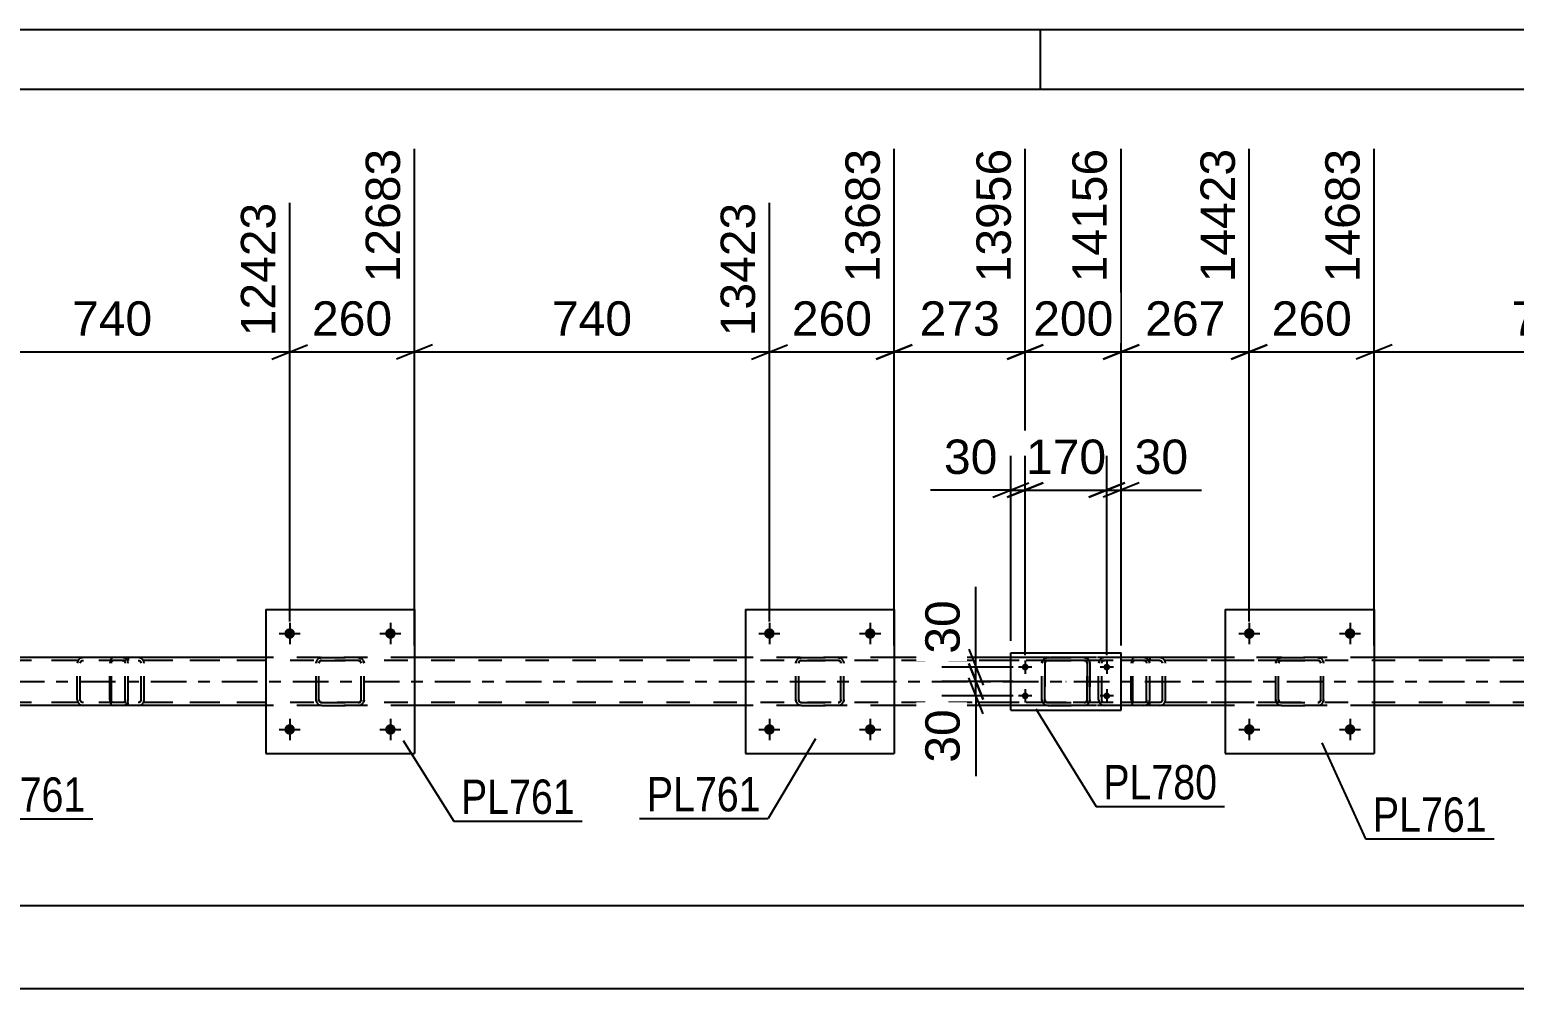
# Model space of a CAD drawing. Header units: millimetres. Extents: x 0 to 841, y 0 to 594.
# Drawn here: x 546.7 to 670.5, y 514.1 to 594 of the extents above; entities that cross this region are included whole.
import ezdxf

# ---------------------------------------------------------------- set-up
doc = ezdxf.new("R2010")
doc.units = ezdxf.units.MM
doc.linetypes.add('DXK_LINE_DOT2', pattern=[3.9198, 1.9599, -1.9599])
doc.linetypes.add('DXK_LINE_DOT3', pattern=[5.9187, 2.979, -0.9799, 0.9799, -0.9799])
doc.styles.add('Arial', font='ARIAL.TTF', dxfattribs={"height": 0.2})
doc.styles.add('Arial Narrow', font='ARIALN.TTF', dxfattribs={"height": 0.2})

# ---------------------------------------------------------------- blocks, each defined once
blk = doc.blocks.new('Unknown-717034467-1133')
at = {"color": 5, "linetype": 'Continuous'}
for p, q in [((841, 594), (0, 594)), ((631, 589), (631, 594)), ((836, 589), (5, 589))]:
    blk.add_line(p, q, dxfattribs=at)
blk = doc.blocks.new('Part-717034467-5778 - 5637')
at = {"color": 2, "linetype": 'Continuous'}
for p, q in [((628.53, 537.24), (628.53, 542.04)), ((628.53, 542.04), (637.73, 542.04)), ((637.73, 537.24), (637.73, 542.04)), ((628.53, 537.24), (637.73, 537.24))]:
    blk.add_line(p, q, dxfattribs=at)
blk = doc.blocks.new('Part-717034467-5677 - 5637')
at = {"color": 7, "linetype": 'DXK_LINE_DOT2'}
for p, q in [((610.61, 541.16), (610.65, 541.34)), ((610.65, 541.34), (610.61, 541.16)), ((610.61, 538.12), (610.61, 541.16)), ((610.85, 541.16), (610.87, 541.25)), ((610.87, 541.25), (610.85, 541.16)), ((610.85, 538.12), (610.85, 541.16)), ((610.87, 541.25), (610.92, 541.33)), ((610.92, 541.33), (610.87, 541.25)), ((610.91, 541.6), (611.09, 541.64)), ((611.09, 541.64), (610.91, 541.6)), ((610.92, 541.33), (611, 541.38)), ((611, 541.38), (610.92, 541.33)), ((611, 541.38), (611.09, 541.4)), ((611.09, 541.4), (611, 541.38)), ((611.09, 541.64), (614.13, 541.64)), ((611.09, 541.64), (611.09, 541.64)), ((611.09, 541.64), (614.13, 541.64)), ((611.09, 541.4), (614.13, 541.4)), ((611.09, 541.4), (611.09, 541.4)), ((614.13, 541.4), (611.09, 541.4)), ((614.13, 541.64), (614.13, 541.64)), ((614.13, 541.64), (614.32, 541.6)), ((614.32, 541.6), (614.13, 541.64)), ((614.13, 541.4), (614.13, 541.4)), ((614.13, 541.4), (614.23, 541.38)), ((614.23, 541.38), (614.13, 541.4)), ((614.23, 541.38), (614.3, 541.33)), ((614.3, 541.33), (614.23, 541.38)), ((614.3, 541.33), (614.36, 541.25)), ((614.36, 541.25), (614.3, 541.33)), ((614.36, 541.25), (614.37, 541.16)), ((614.37, 541.16), (614.36, 541.25)), ((614.37, 538.12), (614.37, 541.16)), ((614.58, 541.34), (614.61, 541.16)), ((614.61, 541.16), (614.58, 541.34)), ((614.61, 538.12), (614.61, 541.16)), ((610.65, 537.93), (610.61, 538.12)), ((610.61, 538.12), (610.65, 537.93)), ((610.87, 538.02), (610.85, 538.12)), ((610.85, 538.12), (610.87, 538.03)), ((610.87, 538.03), (610.92, 537.95)), ((610.92, 537.95), (610.87, 538.02)), ((611.09, 537.64), (610.91, 537.67)), ((610.91, 537.67), (611.09, 537.64)), ((611, 537.89), (610.92, 537.95)), ((610.92, 537.95), (611, 537.9)), ((611, 537.9), (611.09, 537.88)), ((611.09, 537.88), (611, 537.89)), ((611.09, 537.88), (614.13, 537.88)), ((611.09, 537.88), (611.09, 537.88)), ((611.09, 537.88), (614.13, 537.88)), ((611.09, 537.64), (614.13, 537.64)), ((611.09, 537.64), (611.09, 537.64)), ((611.09, 537.64), (614.13, 537.64)), ((614.13, 537.88), (614.23, 537.9)), ((614.23, 537.89), (614.13, 537.88)), ((614.13, 537.88), (614.13, 537.88)), ((614.32, 537.67), (614.13, 537.64)), ((614.13, 537.64), (614.32, 537.67)), ((614.13, 537.64), (614.13, 537.64)), ((614.3, 537.95), (614.23, 537.89)), ((614.23, 537.9), (614.3, 537.95)), ((614.3, 537.95), (614.36, 538.03)), ((614.36, 538.02), (614.3, 537.95)), ((614.37, 538.12), (614.36, 538.02)), ((614.36, 538.03), (614.37, 538.12)), ((614.61, 538.12), (614.58, 537.93)), ((614.58, 537.93), (614.61, 538.12))]:
    blk.add_line(p, q, dxfattribs=at)
at = {"color": 7, "linetype": 'DXK_LINE_DOT3'}
blk.add_line((612.61, 539.64), (612.61, 539.64), dxfattribs=at)
at = {"color": 7, "linetype": 'DXK_LINE_DOT2'}
for centre, start, end in [((611.09, 541.16), 112.5, 157.5), ((611.09, 541.16), 112.5, 157.5), ((614.13, 541.16), 22.5, 67.5), ((614.13, 541.16), 22.5, 67.5), ((611.09, 538.12), 202.5, 247.5), ((611.09, 538.12), 202.5, 247.5), ((614.13, 538.12), 292.5, 337.5), ((614.13, 538.12), 292.5, 337.5)]:
    blk.add_arc(centre, 0.48, start, end, dxfattribs=at)
blk = doc.blocks.new('Part-717034467-5661 - 5637')
at = {"color": 7, "linetype": 'DXK_LINE_DOT2'}
for p, q in [((746.82, 541.4), (71.5, 541.4)), ((578.82, 541.64), (566.42, 541.64)), ((618.81, 541.64), (606.41, 541.64)), ((637.73, 541.64), (628.53, 541.64)), ((658.81, 541.64), (646.41, 541.64)), ((746.82, 537.88), (71.5, 537.88)), ((578.82, 537.64), (566.42, 537.64)), ((618.81, 537.64), (606.41, 537.64)), ((637.73, 537.64), (628.53, 537.64)), ((658.81, 537.64), (646.41, 537.64))]:
    blk.add_line(p, q, dxfattribs=at)
at = {"color": 2, "linetype": 'Continuous'}
for p, q in [((566.42, 541.64), (538.82, 541.64)), ((606.41, 541.64), (578.82, 541.64)), ((628.53, 541.64), (618.81, 541.64)), ((646.41, 541.64), (637.73, 541.64)), ((686.42, 541.64), (658.81, 541.64)), ((566.42, 537.64), (538.82, 537.64)), ((606.41, 537.64), (578.82, 537.64)), ((628.53, 537.64), (618.81, 537.64)), ((646.41, 537.64), (637.73, 537.64)), ((686.42, 537.64), (658.81, 537.64))]:
    blk.add_line(p, q, dxfattribs=at)
at = {"color": 7, "linetype": 'DXK_LINE_DOT3'}
blk.add_line((71.5, 539.64), (746.82, 539.64), dxfattribs=at)
blk = doc.blocks.new('Part-717034467-5742 - 5637')
at = {"color": 2, "linetype": 'Continuous'}
for p, q in [((606.41, 545.64), (606.41, 533.64)), ((606.41, 545.64), (618.81, 545.64)), ((618.81, 545.64), (618.81, 533.64)), ((606.41, 533.64), (618.81, 533.64))]:
    blk.add_line(p, q, dxfattribs=at)
blk = doc.blocks.new('Bolt-717034467-5678 - 5637')
at = {"linetype": 'Continuous'}
for points in [[(629.73, 540.56, -1), (629.73, 541.12, -1)], [(636.53, 540.56, -1), (636.53, 541.12, -1)], [(629.73, 538.16, -1), (629.73, 538.72, -1)], [(636.53, 538.16, -1), (636.53, 538.72, -1)]]:
    blk.add_hatch(color=1, dxfattribs=at).paths.add_polyline_path(points)
at = {"color": 1, "linetype": 'Continuous'}
for p, q in [((630.29, 540.84), (629.17, 540.84)), ((629.73, 541.4), (629.73, 540.28)), ((637.09, 540.84), (635.97, 540.84)), ((636.53, 541.4), (636.53, 540.28)), ((630.29, 538.44), (629.17, 538.44)), ((629.73, 539), (629.73, 537.88)), ((637.09, 538.44), (635.97, 538.44)), ((636.53, 539), (636.53, 537.88))]:
    blk.add_line(p, q, dxfattribs=at)
blk = doc.blocks.new('Part-717034467-5692 - 5637')
at = {"color": 2, "linetype": 'Continuous'}
for p, q in [((566.42, 545.64), (566.42, 533.64)), ((566.42, 545.64), (578.82, 545.64)), ((578.82, 545.64), (578.82, 533.64)), ((566.42, 533.64), (578.82, 533.64))]:
    blk.add_line(p, q, dxfattribs=at)
blk = doc.blocks.new('Part-717034467-5695 - 5637')
at = {"color": 7, "linetype": 'DXK_LINE_DOT2'}
for p, q in [((570.62, 541.16), (570.65, 541.34)), ((570.65, 541.34), (570.62, 541.16)), ((570.62, 538.12), (570.62, 541.16)), ((570.86, 541.16), (570.87, 541.25)), ((570.87, 541.25), (570.86, 541.16)), ((570.86, 538.12), (570.86, 541.16)), ((570.87, 541.25), (570.93, 541.33)), ((570.93, 541.33), (570.87, 541.25)), ((570.91, 541.6), (571.1, 541.64)), ((571.1, 541.64), (570.91, 541.6)), ((570.93, 541.33), (571, 541.38)), ((571, 541.38), (570.93, 541.33)), ((571, 541.38), (571.1, 541.4)), ((571.1, 541.4), (571, 541.38)), ((571.1, 541.64), (574.14, 541.64)), ((571.1, 541.64), (571.1, 541.64)), ((571.1, 541.64), (574.14, 541.64)), ((571.1, 541.4), (574.14, 541.4)), ((571.1, 541.4), (571.1, 541.4)), ((574.14, 541.4), (571.1, 541.4)), ((574.14, 541.64), (574.14, 541.64)), ((574.14, 541.64), (574.32, 541.6)), ((574.32, 541.6), (574.14, 541.64)), ((574.14, 541.4), (574.14, 541.4)), ((574.14, 541.4), (574.23, 541.38)), ((574.23, 541.38), (574.14, 541.4)), ((574.23, 541.38), (574.31, 541.33)), ((574.31, 541.33), (574.23, 541.38)), ((574.31, 541.33), (574.36, 541.25)), ((574.36, 541.25), (574.31, 541.33)), ((574.36, 541.25), (574.38, 541.16)), ((574.38, 541.16), (574.36, 541.25)), ((574.38, 538.12), (574.38, 541.16)), ((574.58, 541.34), (574.62, 541.16)), ((574.62, 541.16), (574.58, 541.34)), ((574.62, 538.12), (574.62, 541.16)), ((570.65, 537.93), (570.62, 538.12)), ((570.62, 538.12), (570.65, 537.93)), ((570.87, 538.02), (570.86, 538.12)), ((570.86, 538.12), (570.87, 538.03)), ((570.87, 538.03), (570.93, 537.95)), ((570.93, 537.95), (570.87, 538.02)), ((571.1, 537.64), (570.91, 537.67)), ((570.91, 537.67), (571.1, 537.64)), ((571, 537.89), (570.93, 537.95)), ((570.93, 537.95), (571, 537.9)), ((571, 537.9), (571.1, 537.88)), ((571.1, 537.88), (571, 537.89)), ((571.1, 537.88), (574.14, 537.88)), ((571.1, 537.88), (571.1, 537.88)), ((571.1, 537.88), (574.14, 537.88)), ((571.1, 537.64), (574.14, 537.64)), ((571.1, 537.64), (571.1, 537.64)), ((571.1, 537.64), (574.14, 537.64)), ((574.14, 537.88), (574.23, 537.9)), ((574.23, 537.89), (574.14, 537.88)), ((574.14, 537.88), (574.14, 537.88)), ((574.32, 537.67), (574.14, 537.64)), ((574.14, 537.64), (574.32, 537.67)), ((574.14, 537.64), (574.14, 537.64)), ((574.31, 537.95), (574.23, 537.89)), ((574.23, 537.9), (574.31, 537.95)), ((574.31, 537.95), (574.36, 538.03)), ((574.36, 538.02), (574.31, 537.95)), ((574.38, 538.12), (574.36, 538.02)), ((574.36, 538.03), (574.38, 538.12)), ((574.62, 538.12), (574.58, 537.93)), ((574.58, 537.93), (574.62, 538.12))]:
    blk.add_line(p, q, dxfattribs=at)
at = {"color": 7, "linetype": 'DXK_LINE_DOT3'}
blk.add_line((572.62, 539.64), (572.62, 539.64), dxfattribs=at)
at = {"color": 7, "linetype": 'DXK_LINE_DOT2'}
for centre, start, end in [((571.1, 541.16), 112.5, 157.5), ((571.1, 541.16), 112.5, 157.5), ((574.14, 541.16), 22.5, 67.5), ((574.14, 541.16), 22.5, 67.5), ((571.1, 538.12), 202.5, 247.5), ((571.1, 538.12), 202.5, 247.5), ((574.14, 538.12), 292.5, 337.5), ((574.14, 538.12), 292.5, 337.5)]:
    blk.add_arc(centre, 0.48, start, end, dxfattribs=at)
blk = doc.blocks.new('Bolt-717034467-5766 - 5637')
at = {"linetype": 'Continuous'}
for points in [[(568.86, 535.64, -1), (567.98, 535.64, -1)], [(577.26, 535.64, -1), (576.38, 535.64, -1)]]:
    blk.add_hatch(color=1, dxfattribs=at).paths.add_polyline_path(points)
at = {"color": 1, "linetype": 'Continuous'}
for p, q in [((568.42, 536.52), (568.42, 534.76)), ((576.82, 536.52), (576.82, 534.76)), ((567.54, 535.64), (569.3, 535.64)), ((575.94, 535.64), (577.7, 535.64))]:
    blk.add_line(p, q, dxfattribs=at)
blk = doc.blocks.new('Bolt-717034467-5767 - 5637')
at = {"linetype": 'Continuous'}
for points in [[(568.86, 543.64, -1), (567.98, 543.64, -1)], [(577.26, 543.64, -1), (576.38, 543.64, -1)]]:
    blk.add_hatch(color=1, dxfattribs=at).paths.add_polyline_path(points)
at = {"color": 1, "linetype": 'Continuous'}
for p, q in [((568.42, 544.52), (568.42, 542.76)), ((576.82, 544.52), (576.82, 542.76)), ((567.54, 543.64), (569.3, 543.64)), ((575.94, 543.64), (577.7, 543.64))]:
    blk.add_line(p, q, dxfattribs=at)
blk = doc.blocks.new('Bolt-717034467-5712 - 5637')
at = {"linetype": 'Continuous'}
for points in [[(608.85, 535.64, -1), (607.97, 535.64, -1)], [(617.25, 535.64, -1), (616.37, 535.64, -1)]]:
    blk.add_hatch(color=1, dxfattribs=at).paths.add_polyline_path(points)
at = {"color": 1, "linetype": 'Continuous'}
for p, q in [((608.41, 536.52), (608.41, 534.76)), ((616.81, 536.52), (616.81, 534.76)), ((607.53, 535.64), (609.29, 535.64)), ((615.93, 535.64), (617.69, 535.64))]:
    blk.add_line(p, q, dxfattribs=at)
blk = doc.blocks.new('Bolt-717034467-5713 - 5637')
at = {"linetype": 'Continuous'}
for points in [[(608.85, 543.64, -1), (607.97, 543.64, -1)], [(617.25, 543.64, -1), (616.37, 543.64, -1)]]:
    blk.add_hatch(color=1, dxfattribs=at).paths.add_polyline_path(points)
at = {"color": 1, "linetype": 'Continuous'}
for p, q in [((608.41, 544.52), (608.41, 542.76)), ((616.81, 544.52), (616.81, 542.76)), ((607.53, 543.64), (609.29, 543.64)), ((615.93, 543.64), (617.69, 543.64))]:
    blk.add_line(p, q, dxfattribs=at)
blk = doc.blocks.new('Part-717034467-5946 - 5637')
at = {"color": 2, "linetype": 'Continuous'}
for p, q in [((646.41, 545.64), (646.41, 533.64)), ((646.41, 545.64), (658.81, 545.64)), ((658.81, 545.64), (658.81, 533.64)), ((646.41, 533.64), (658.81, 533.64))]:
    blk.add_line(p, q, dxfattribs=at)
blk = doc.blocks.new('Part-717034467-5761 - 5637')
at = {"color": 7, "linetype": 'DXK_LINE_DOT2'}
for p, q in [((631.13, 541.16), (631.17, 541.34)), ((631.17, 541.34), (631.13, 541.16)), ((631.13, 538.12), (631.13, 541.16)), ((631.13, 541.16), (631.13, 541.16)), ((631.13, 538.12), (631.13, 541.16)), ((631.37, 541.16), (631.39, 541.25)), ((631.39, 541.25), (631.37, 541.16)), ((631.37, 538.12), (631.37, 541.16)), ((631.37, 541.16), (631.37, 541.16)), ((631.37, 541.16), (631.37, 538.12)), ((631.39, 541.25), (631.44, 541.33)), ((631.44, 541.33), (631.39, 541.25)), ((631.43, 541.6), (631.61, 541.64)), ((631.61, 541.64), (631.43, 541.6)), ((631.44, 541.33), (631.52, 541.38)), ((631.52, 541.38), (631.44, 541.33)), ((631.44, 541.33), (631.44, 541.33)), ((631.52, 541.38), (631.61, 541.4)), ((631.61, 541.4), (631.52, 541.38)), ((631.61, 541.64), (634.65, 541.64)), ((631.61, 541.64), (631.61, 541.64)), ((631.61, 541.64), (634.65, 541.64)), ((631.61, 541.4), (634.65, 541.4)), ((631.61, 541.4), (631.61, 541.4)), ((634.65, 541.4), (631.61, 541.4)), ((634.65, 541.64), (634.65, 541.64)), ((634.65, 541.64), (634.84, 541.6)), ((634.84, 541.6), (634.65, 541.64)), ((634.65, 541.4), (634.65, 541.4)), ((634.65, 541.4), (634.74, 541.38)), ((634.75, 541.38), (634.65, 541.4)), ((634.74, 541.38), (634.82, 541.33)), ((634.82, 541.33), (634.75, 541.38)), ((634.82, 541.33), (634.87, 541.25)), ((634.88, 541.25), (634.82, 541.33)), ((634.87, 541.25), (634.89, 541.16)), ((634.89, 541.16), (634.88, 541.25)), ((634.89, 538.12), (634.89, 541.16)), ((634.89, 541.16), (634.89, 541.16)), ((634.89, 541.16), (634.89, 538.12)), ((634.99, 541.5), (634.99, 541.5)), ((635.1, 541.34), (635.13, 541.16)), ((635.13, 541.16), (635.1, 541.34)), ((635.13, 538.12), (635.13, 541.16)), ((635.13, 541.16), (635.13, 541.16)), ((635.13, 541.16), (635.13, 538.12)), ((631.13, 538.12), (631.13, 538.12)), ((631.17, 537.93), (631.13, 538.12)), ((631.13, 538.12), (631.17, 537.93)), ((631.37, 538.12), (631.37, 538.12)), ((631.39, 538.03), (631.37, 538.12)), ((631.37, 538.12), (631.39, 538.03)), ((631.44, 537.95), (631.39, 538.03)), ((631.39, 538.03), (631.44, 537.95)), ((631.61, 537.64), (631.43, 537.67)), ((631.43, 537.67), (631.61, 537.64)), ((631.44, 537.95), (631.44, 537.95)), ((631.52, 537.9), (631.44, 537.95)), ((631.44, 537.95), (631.52, 537.9)), ((631.61, 537.88), (631.52, 537.9)), ((631.52, 537.9), (631.61, 537.88)), ((631.61, 537.88), (634.65, 537.88)), ((631.61, 537.88), (631.61, 537.88)), ((631.61, 537.88), (634.65, 537.88)), ((631.61, 537.64), (634.65, 537.64)), ((631.61, 537.64), (631.61, 537.64)), ((631.61, 537.64), (634.65, 537.64)), ((634.74, 537.9), (634.65, 537.88)), ((634.65, 537.88), (634.75, 537.9)), ((634.65, 537.88), (634.65, 537.88)), ((634.84, 537.67), (634.65, 537.64)), ((634.65, 537.64), (634.84, 537.67)), ((634.65, 537.64), (634.65, 537.64)), ((634.82, 537.95), (634.74, 537.9)), ((634.75, 537.9), (634.82, 537.95)), ((634.87, 538.03), (634.82, 537.95)), ((634.82, 537.95), (634.88, 538.03)), ((634.89, 538.12), (634.87, 538.03)), ((634.88, 538.03), (634.89, 538.12)), ((634.89, 538.12), (634.89, 538.12)), ((634.99, 537.78), (634.99, 537.78)), ((635.13, 538.12), (635.1, 537.93)), ((635.1, 537.93), (635.13, 538.12)), ((635.13, 538.12), (635.13, 538.12))]:
    blk.add_line(p, q, dxfattribs=at)
at = {"color": 7, "linetype": 'DXK_LINE_DOT3'}
blk.add_line((633.13, 539.64), (633.14, 539.64), dxfattribs=at)
at = {"color": 7, "linetype": 'DXK_LINE_DOT2'}
for centre, start, end in [((631.61, 541.16), 112.5, 157.5), ((631.61, 541.16), 112.5, 157.5), ((634.65, 541.16), 22.5, 67.5), ((634.65, 541.16), 22.5, 67.5), ((631.61, 538.12), 202.5, 247.5), ((631.61, 538.12), 202.5, 247.5), ((634.65, 538.12), 292.5, 337.5), ((634.65, 538.12), 292.5, 337.5)]:
    blk.add_arc(centre, 0.48, start, end, dxfattribs=at)
blk = doc.blocks.new('Part-717034467-5847 - 5637')
at = {"color": 7, "linetype": 'DXK_LINE_DOT2'}
for p, q in [((650.61, 541.16), (650.65, 541.34)), ((650.65, 541.34), (650.61, 541.16)), ((650.61, 538.12), (650.61, 541.16)), ((650.85, 541.16), (650.87, 541.25)), ((650.87, 541.25), (650.85, 541.16)), ((650.85, 538.12), (650.85, 541.16)), ((650.87, 541.25), (650.92, 541.33)), ((650.92, 541.33), (650.87, 541.25)), ((650.91, 541.6), (651.09, 541.64)), ((651.09, 541.64), (650.91, 541.6)), ((650.92, 541.33), (651, 541.38)), ((651, 541.38), (650.92, 541.33)), ((651, 541.38), (651.09, 541.4)), ((651.09, 541.4), (651, 541.38)), ((651.09, 541.64), (654.13, 541.64)), ((651.09, 541.64), (651.09, 541.64)), ((651.09, 541.64), (654.13, 541.64)), ((651.09, 541.4), (654.13, 541.4)), ((651.09, 541.4), (651.09, 541.4)), ((654.13, 541.4), (651.09, 541.4)), ((654.13, 541.64), (654.13, 541.64)), ((654.13, 541.64), (654.32, 541.6)), ((654.32, 541.6), (654.13, 541.64)), ((654.13, 541.4), (654.13, 541.4)), ((654.13, 541.4), (654.23, 541.38)), ((654.23, 541.38), (654.13, 541.4)), ((654.23, 541.38), (654.3, 541.33)), ((654.3, 541.33), (654.23, 541.38)), ((654.3, 541.33), (654.36, 541.25)), ((654.36, 541.25), (654.3, 541.33)), ((654.36, 541.25), (654.37, 541.16)), ((654.37, 541.16), (654.36, 541.25)), ((654.37, 538.12), (654.37, 541.16)), ((654.58, 541.34), (654.61, 541.16)), ((654.61, 541.16), (654.58, 541.34)), ((654.61, 538.12), (654.61, 541.16)), ((650.65, 537.93), (650.61, 538.12)), ((650.61, 538.12), (650.65, 537.93)), ((650.87, 538.02), (650.85, 538.12)), ((650.85, 538.12), (650.87, 538.03)), ((650.87, 538.03), (650.92, 537.95)), ((650.92, 537.95), (650.87, 538.02)), ((651.09, 537.64), (650.91, 537.67)), ((650.91, 537.67), (651.09, 537.64)), ((651, 537.89), (650.92, 537.95)), ((650.92, 537.95), (651, 537.9)), ((651, 537.9), (651.09, 537.88)), ((651.09, 537.88), (651, 537.89)), ((651.09, 537.88), (654.13, 537.88)), ((651.09, 537.88), (651.09, 537.88)), ((651.09, 537.88), (654.13, 537.88)), ((651.09, 537.64), (654.13, 537.64)), ((651.09, 537.64), (651.09, 537.64)), ((651.09, 537.64), (654.13, 537.64)), ((654.13, 537.88), (654.23, 537.9)), ((654.23, 537.89), (654.13, 537.88)), ((654.13, 537.88), (654.13, 537.88)), ((654.32, 537.67), (654.13, 537.64)), ((654.13, 537.64), (654.32, 537.67)), ((654.13, 537.64), (654.13, 537.64)), ((654.3, 537.95), (654.23, 537.89)), ((654.23, 537.9), (654.3, 537.95)), ((654.3, 537.95), (654.36, 538.03)), ((654.36, 538.02), (654.3, 537.95)), ((654.37, 538.12), (654.36, 538.02)), ((654.36, 538.03), (654.37, 538.12)), ((654.61, 538.12), (654.58, 537.93)), ((654.58, 537.93), (654.61, 538.12))]:
    blk.add_line(p, q, dxfattribs=at)
at = {"color": 7, "linetype": 'DXK_LINE_DOT3'}
blk.add_line((652.61, 539.64), (652.61, 539.64), dxfattribs=at)
at = {"color": 7, "linetype": 'DXK_LINE_DOT2'}
for centre, start, end in [((651.09, 541.16), 112.5, 157.5), ((651.09, 541.16), 112.5, 157.5), ((654.13, 541.16), 22.5, 67.5), ((654.13, 541.16), 22.5, 67.5), ((651.09, 538.12), 202.5, 247.5), ((651.09, 538.12), 202.5, 247.5), ((654.13, 538.12), 292.5, 337.5), ((654.13, 538.12), 292.5, 337.5)]:
    blk.add_arc(centre, 0.48, start, end, dxfattribs=at)
blk = doc.blocks.new('Part-717034467-5879 - 5637')
at = {"color": 7, "linetype": 'DXK_LINE_DOT2'}
for p, q in [((553.45, 541.34), (553.43, 541.16)), ((553.43, 538.12), (553.43, 541.16)), ((553.51, 541.5), (553.45, 541.34)), ((553.59, 541.6), (553.51, 541.5)), ((553.56, 541.16), (553.57, 541.25)), ((553.56, 538.12), (553.56, 541.16)), ((553.57, 541.25), (553.6, 541.33)), ((553.7, 541.64), (553.59, 541.6)), ((553.6, 541.33), (553.65, 541.38)), ((553.65, 541.38), (553.7, 541.4)), ((565.98, 541.64), (553.7, 541.64)), ((565.98, 541.4), (553.7, 541.4)), ((554.97, 541.64), (554.97, 541.4)), ((555.98, 541.6), (555.79, 541.64)), ((555.79, 541.4), (555.88, 541.38)), ((555.88, 541.38), (555.97, 541.33)), ((555.97, 541.33), (556.02, 541.25)), ((556.02, 541.25), (556.04, 541.16)), ((556.04, 538.12), (556.04, 541.16)), ((556.26, 541.33), (556.25, 541.34)), ((556.29, 541.16), (556.26, 541.33)), ((556.29, 538.12), (556.29, 541.16)), ((553.43, 538.12), (553.45, 537.93)), ((553.45, 537.93), (553.51, 537.78)), ((553.51, 537.78), (553.59, 537.67)), ((553.57, 538.03), (553.56, 538.12)), ((553.6, 537.95), (553.57, 538.03)), ((553.59, 537.67), (553.7, 537.64)), ((553.65, 537.9), (553.6, 537.95)), ((553.7, 537.88), (553.65, 537.9)), ((565.98, 537.88), (553.7, 537.88)), ((565.98, 537.64), (553.7, 537.64)), ((554.97, 537.64), (554.97, 537.88)), ((555.88, 537.9), (555.79, 537.88)), ((555.79, 537.64), (555.98, 537.67)), ((555.97, 537.95), (555.88, 537.9)), ((556.02, 538.03), (555.97, 537.95)), ((556.04, 538.12), (556.02, 538.03)), ((556.25, 537.93), (556.29, 538.12))]:
    blk.add_line(p, q, dxfattribs=at)
for centre, start, end in [((555.8, 541.14), 23.8494, 68.8059), ((555.8, 538.13), 291.1941, 336.1506)]:
    blk.add_arc(centre, 0.492, start, end, dxfattribs=at)
blk = doc.blocks.new('Part-717034467-5883 - 5637')
at = {"color": 7, "linetype": 'DXK_LINE_DOT2'}
for p, q in [((554.46, 541.64), (539.33, 541.64)), ((554.46, 541.4), (539.33, 541.4)), ((550.75, 541.33), (550.72, 541.16)), ((550.72, 538.12), (550.72, 541.16)), ((550.76, 541.34), (550.75, 541.33)), ((550.97, 541.16), (550.99, 541.25)), ((550.97, 538.12), (550.97, 541.16)), ((550.99, 541.25), (551.05, 541.33)), ((551.23, 541.64), (551.03, 541.6)), ((551.05, 541.33), (551.13, 541.38)), ((551.13, 541.38), (551.23, 541.4)), ((554.66, 541.6), (554.46, 541.64)), ((554.46, 541.4), (554.56, 541.38)), ((554.56, 541.38), (554.64, 541.33)), ((554.64, 541.33), (554.7, 541.25)), ((554.7, 541.25), (554.72, 541.16)), ((554.72, 538.12), (554.72, 541.16)), ((554.94, 541.33), (554.93, 541.34)), ((554.97, 541.16), (554.94, 541.33)), ((554.97, 538.12), (554.97, 541.16)), ((554.46, 537.88), (539.33, 537.88)), ((554.46, 537.64), (539.33, 537.64)), ((550.72, 538.12), (550.76, 537.93)), ((550.99, 538.03), (550.97, 538.12)), ((551.05, 537.95), (550.99, 538.03)), ((551.03, 537.67), (551.23, 537.64)), ((551.13, 537.9), (551.05, 537.95)), ((551.23, 537.88), (551.13, 537.9)), ((554.56, 537.9), (554.46, 537.88)), ((554.46, 537.64), (554.66, 537.67)), ((554.64, 537.95), (554.56, 537.9)), ((554.7, 538.03), (554.64, 537.95)), ((554.72, 538.12), (554.7, 538.03)), ((554.93, 537.93), (554.97, 538.12))]:
    blk.add_line(p, q, dxfattribs=at)
for centre, start, end in [((551.21, 541.14), 110.7583, 155.68), ((554.48, 541.14), 24.32, 69.2417), ((551.21, 538.14), 204.32, 249.2417), ((554.48, 538.14), 290.7583, 335.68)]:
    blk.add_arc(centre, 0.496, start, end, dxfattribs=at)
blk = doc.blocks.new('Part-717034467-5884 - 5637')
at = {"color": 7, "linetype": 'DXK_LINE_DOT2'}
for p, q in [((639.6, 541.64), (624.46, 541.64)), ((639.6, 541.4), (624.46, 541.4)), ((635.89, 541.33), (635.85, 541.16)), ((635.85, 538.12), (635.85, 541.16)), ((635.89, 541.34), (635.89, 541.33)), ((636.11, 541.16), (636.13, 541.25)), ((636.11, 538.12), (636.11, 541.16)), ((636.13, 541.25), (636.18, 541.33)), ((636.36, 541.64), (636.17, 541.6)), ((636.18, 541.33), (636.26, 541.38)), ((636.26, 541.38), (636.36, 541.4)), ((639.79, 541.6), (639.6, 541.64)), ((639.6, 541.4), (639.69, 541.38)), ((639.69, 541.38), (639.78, 541.33)), ((639.78, 541.33), (639.83, 541.25)), ((639.83, 541.25), (639.85, 541.16)), ((639.85, 538.12), (639.85, 541.16)), ((640.07, 541.33), (640.07, 541.34)), ((640.11, 541.16), (640.07, 541.33)), ((640.11, 538.12), (640.11, 541.16)), ((639.6, 537.88), (624.46, 537.88)), ((639.6, 537.64), (624.46, 537.64)), ((635.85, 538.12), (635.89, 537.93)), ((636.13, 538.03), (636.11, 538.12)), ((636.18, 537.95), (636.13, 538.03)), ((636.17, 537.67), (636.36, 537.64)), ((636.26, 537.9), (636.18, 537.95)), ((636.36, 537.88), (636.26, 537.9)), ((639.69, 537.9), (639.6, 537.88)), ((639.6, 537.64), (639.79, 537.67)), ((639.78, 537.95), (639.69, 537.9)), ((639.83, 538.03), (639.78, 537.95)), ((639.85, 538.12), (639.83, 538.03)), ((640.07, 537.93), (640.11, 538.12))]:
    blk.add_line(p, q, dxfattribs=at)
for centre, start, end in [((636.34, 541.14), 110.7583, 155.68), ((639.62, 541.14), 24.32, 69.2417), ((636.34, 538.14), 204.32, 249.2417), ((639.62, 538.14), 290.7583, 335.68)]:
    blk.add_arc(centre, 0.496, start, end, dxfattribs=at)
blk = doc.blocks.new('Part-717034467-5886 - 5637')
at = {"color": 7, "linetype": 'DXK_LINE_DOT2'}
for p, q in [((638.58, 541.34), (638.56, 541.16)), ((638.56, 538.12), (638.56, 541.16)), ((638.64, 541.5), (638.58, 541.34)), ((638.73, 541.6), (638.64, 541.5)), ((638.7, 541.16), (638.71, 541.25)), ((638.7, 538.12), (638.7, 541.16)), ((638.71, 541.25), (638.74, 541.33)), ((638.83, 541.64), (638.73, 541.6)), ((638.74, 541.33), (638.78, 541.38)), ((638.78, 541.38), (638.83, 541.4)), ((651.11, 541.64), (638.83, 541.64)), ((651.11, 541.4), (638.83, 541.4)), ((640.11, 541.64), (640.11, 541.4)), ((641.12, 541.6), (640.92, 541.64)), ((640.92, 541.4), (641.02, 541.38)), ((641.02, 541.38), (641.1, 541.33)), ((641.1, 541.33), (641.15, 541.25)), ((641.15, 541.25), (641.17, 541.16)), ((641.17, 538.12), (641.17, 541.16)), ((641.39, 541.33), (641.39, 541.34)), ((641.43, 541.16), (641.39, 541.33)), ((641.43, 538.12), (641.43, 541.16)), ((638.56, 538.12), (638.58, 537.93)), ((638.58, 537.93), (638.64, 537.78)), ((638.64, 537.78), (638.73, 537.67)), ((638.71, 538.03), (638.7, 538.12)), ((638.74, 537.95), (638.71, 538.03)), ((638.73, 537.67), (638.83, 537.64)), ((638.78, 537.9), (638.74, 537.95)), ((638.83, 537.88), (638.78, 537.9)), ((651.11, 537.88), (638.83, 537.88)), ((651.11, 537.64), (638.83, 537.64)), ((640.11, 537.64), (640.11, 537.88)), ((641.02, 537.9), (640.92, 537.88)), ((640.92, 537.64), (641.12, 537.67)), ((641.1, 537.95), (641.02, 537.9)), ((641.15, 538.03), (641.1, 537.95)), ((641.17, 538.12), (641.15, 538.03)), ((641.39, 537.93), (641.43, 538.12))]:
    blk.add_line(p, q, dxfattribs=at)
for centre, start, end in [((640.94, 541.14), 23.8494, 68.8059), ((640.94, 538.13), 291.1941, 336.1506)]:
    blk.add_arc(centre, 0.492, start, end, dxfattribs=at)
blk = doc.blocks.new('Bolt-717034467-5947 - 5637')
at = {"linetype": 'Continuous'}
for points in [[(648.85, 535.64, -1), (647.97, 535.64, -1)], [(657.25, 535.64, -1), (656.37, 535.64, -1)]]:
    blk.add_hatch(color=1, dxfattribs=at).paths.add_polyline_path(points)
at = {"color": 1, "linetype": 'Continuous'}
for p, q in [((648.41, 536.52), (648.41, 534.76)), ((656.81, 536.52), (656.81, 534.76)), ((647.53, 535.64), (649.29, 535.64)), ((655.93, 535.64), (657.69, 535.64))]:
    blk.add_line(p, q, dxfattribs=at)
blk = doc.blocks.new('Bolt-717034467-5948 - 5637')
at = {"linetype": 'Continuous'}
for points in [[(648.85, 543.64, -1), (647.97, 543.64, -1)], [(657.25, 543.64, -1), (656.37, 543.64, -1)]]:
    blk.add_hatch(color=1, dxfattribs=at).paths.add_polyline_path(points)
at = {"color": 1, "linetype": 'Continuous'}
for p, q in [((648.41, 544.52), (648.41, 542.76)), ((656.81, 544.52), (656.81, 542.76)), ((647.53, 543.64), (649.29, 543.64)), ((655.93, 543.64), (657.69, 543.64))]:
    blk.add_line(p, q, dxfattribs=at)
blk = doc.blocks.new('StraightDimension-717034467-9779 - 5637')
at = {"color": 7, "linetype": 'Continuous'}
blk.add_line((71.5, 520.96), (780.67, 520.96), dxfattribs=at)
blk = doc.blocks.new('StraightDimension-717034467-20728 - 5637')
at = {"color": 7, "linetype": 'Continuous'}
for p, q in [((648.41, 544.64), (648.41, 584.05)), ((658.81, 542.64), (658.81, 584.05)), ((646.91, 566.53), (649.91, 567.73)), ((648.41, 567.13), (658.81, 567.13)), ((660.31, 567.73), (657.31, 566.53))]:
    blk.add_line(p, q, dxfattribs=at)
at = {"color": 0}
blk.add_wipeout([(657.55, 567.88), (657.55, 572.08), (649.68, 572.08), (649.68, 567.88)], dxfattribs=at)
at = {"color": 3, "style": 'Arial'}
blk.add_text('260', height=2.865, dxfattribs=at).set_placement((650.28, 568.48))
at = {"color": 0, "linetype": 'Continuous'}
blk.add_wipeout([(658.21, 584.65), (654.01, 584.65), (654.01, 572.33), (658.21, 572.33)], dxfattribs=at)
at = {"color": 3, "linetype": 'Continuous', "style": 'Arial'}
blk.add_text('14683', height=2.865, rotation=90.0002, dxfattribs=at).set_placement((657.61, 572.93))
blk = doc.blocks.new('StraightDimension-717034467-20732 - 5637')
at = {"color": 7, "linetype": 'Continuous'}
for p, q in [((618.81, 542.64), (618.81, 584.05)), ((608.41, 544.64), (608.41, 579.55)), ((606.91, 566.53), (609.91, 567.73)), ((608.41, 567.13), (618.81, 567.13)), ((620.31, 567.73), (617.31, 566.53))]:
    blk.add_line(p, q, dxfattribs=at)
at = {"color": 0}
blk.add_wipeout([(617.55, 567.88), (617.55, 572.08), (609.68, 572.08), (609.68, 567.88)], dxfattribs=at)
at = {"color": 3, "style": 'Arial'}
blk.add_text('260', height=2.865, dxfattribs=at).set_placement((610.28, 568.48))
at = {"color": 0, "linetype": 'Continuous'}
blk.add_wipeout([(618.21, 584.65), (614.01, 584.65), (614.01, 572.33), (618.21, 572.33)], dxfattribs=at)
at = {"color": 3, "linetype": 'Continuous', "style": 'Arial'}
blk.add_text('13683', height=2.865, rotation=90.0002, dxfattribs=at).set_placement((617.61, 572.93))
blk = doc.blocks.new('StraightDimension-717034467-20731 - 5637')
at = {"color": 7, "linetype": 'Continuous'}
for p, q in [((618.81, 542.64), (618.81, 584.05)), ((629.73, 541.84), (629.73, 584.05)), ((617.31, 566.53), (620.31, 567.73)), ((618.81, 567.13), (629.73, 567.13)), ((631.23, 567.73), (628.23, 566.53))]:
    blk.add_line(p, q, dxfattribs=at)
at = {"color": 0}
blk.add_wipeout([(628.21, 567.88), (628.21, 572.08), (620.34, 572.08), (620.34, 567.88)], dxfattribs=at)
at = {"color": 3, "style": 'Arial'}
blk.add_text('273', height=2.865, dxfattribs=at).set_placement((620.94, 568.48))
at = {"color": 0, "linetype": 'Continuous'}
blk.add_wipeout([(629.13, 584.65), (624.93, 584.65), (624.93, 572.33), (629.13, 572.33)], dxfattribs=at)
at = {"color": 3, "linetype": 'Continuous', "style": 'Arial'}
blk.add_text('13956', height=2.865, rotation=90.0002, dxfattribs=at).set_placement((628.53, 572.93))
blk = doc.blocks.new('StraightDimension-717034467-21762 - 5637')
at = {"color": 7, "linetype": 'Continuous'}
for p, q in [((625.02, 541.14), (626.22, 538.14)), ((628.73, 539.64), (622.77, 539.64)), ((626.22, 536.94), (625.02, 539.94)), ((625.62, 538.44), (625.62, 539.64)), ((628.73, 538.44), (622.77, 538.44)), ((625.62, 538.44), (625.62, 531.74)), ((625.62, 538.44), (625.62, 531.74))]:
    blk.add_line(p, q, dxfattribs=at)
at = {"color": 0}
blk.add_wipeout([(624.87, 537.91), (620.67, 537.91), (620.67, 532.27), (624.87, 532.27)], dxfattribs=at)
at = {"color": 3, "style": 'Arial'}
blk.add_text('30', height=2.865, rotation=90.0002, dxfattribs=at).set_placement((624.27, 532.87))
blk = doc.blocks.new('StraightDimension-717034467-6046 - 5637')
at = {"color": 7, "linetype": 'Continuous'}
blk.add_line((70.86, 514.05), (781.31, 514.05), dxfattribs=at)
blk = doc.blocks.new('StraightDimension-717034467-20727 - 5637')
at = {"color": 7, "linetype": 'Continuous'}
for p, q in [((658.81, 542.64), (658.81, 584.05)), ((688.42, 544.64), (688.42, 579.55)), ((660.31, 567.73), (657.31, 566.53)), ((658.81, 567.13), (688.42, 567.13)), ((686.92, 566.53), (689.92, 567.73))]:
    blk.add_line(p, q, dxfattribs=at)
at = {"color": 0}
blk.add_wipeout([(677.55, 567.88), (677.55, 572.08), (669.68, 572.08), (669.68, 567.88)], dxfattribs=at)
at = {"color": 3, "style": 'Arial'}
blk.add_text('740', height=2.865, dxfattribs=at).set_placement((670.28, 568.48))
at = {"color": 0, "linetype": 'Continuous'}
blk.add_wipeout([(687.82, 580.15), (683.62, 580.15), (683.62, 567.83), (687.82, 567.83)], dxfattribs=at)
at = {"color": 3, "linetype": 'Continuous', "style": 'Arial'}
blk.add_text('15423', height=2.865, rotation=90.0002, dxfattribs=at).set_placement((687.22, 568.43))
blk = doc.blocks.new('StraightDimension-717034467-20729 - 5637')
at = {"color": 7, "linetype": 'Continuous'}
for p, q in [((637.73, 542.64), (637.73, 584.05)), ((648.41, 544.64), (648.41, 584.05)), ((636.23, 566.53), (639.23, 567.73)), ((637.73, 567.13), (648.41, 567.13)), ((649.91, 567.73), (646.91, 566.53))]:
    blk.add_line(p, q, dxfattribs=at)
at = {"color": 0}
blk.add_wipeout([(647.01, 567.88), (647.01, 572.08), (639.14, 572.08), (639.14, 567.88)], dxfattribs=at)
at = {"color": 3, "style": 'Arial'}
blk.add_text('267', height=2.865, dxfattribs=at).set_placement((639.74, 568.48))
at = {"color": 0, "linetype": 'Continuous'}
blk.add_wipeout([(647.81, 584.65), (643.61, 584.65), (643.61, 572.33), (647.81, 572.33)], dxfattribs=at)
at = {"color": 3, "linetype": 'Continuous', "style": 'Arial'}
blk.add_text('14423', height=2.865, rotation=90.0002, dxfattribs=at).set_placement((647.21, 572.93))
blk = doc.blocks.new('StraightDimension-717034467-20730 - 5637')
at = {"color": 7, "linetype": 'Continuous'}
for p, q in [((629.73, 541.84), (629.73, 584.05)), ((637.73, 542.64), (637.73, 584.05)), ((628.23, 566.53), (631.23, 567.73)), ((629.73, 567.13), (637.73, 567.13)), ((639.23, 567.73), (636.23, 566.53))]:
    blk.add_line(p, q, dxfattribs=at)
at = {"color": 0}
blk.add_wipeout([(637.67, 567.88), (637.67, 572.08), (629.8, 572.08), (629.8, 567.88)], dxfattribs=at)
at = {"color": 3, "style": 'Arial'}
blk.add_text('200', height=2.865, dxfattribs=at).set_placement((630.4, 568.48))
at = {"color": 0, "linetype": 'Continuous'}
blk.add_wipeout([(637.13, 584.65), (632.93, 584.65), (632.93, 572.33), (637.13, 572.33)], dxfattribs=at)
at = {"color": 3, "linetype": 'Continuous', "style": 'Arial'}
blk.add_text('14156', height=2.865, rotation=90.0002, dxfattribs=at).set_placement((636.53, 572.93))
blk = doc.blocks.new('StraightDimension-717034467-20733 - 5637')
at = {"color": 7, "linetype": 'Continuous'}
for p, q in [((578.82, 542.64), (578.82, 584.05)), ((608.41, 544.64), (608.41, 579.55)), ((580.32, 567.73), (577.32, 566.53)), ((578.82, 567.13), (608.41, 567.13)), ((606.91, 566.53), (609.91, 567.73))]:
    blk.add_line(p, q, dxfattribs=at)
at = {"color": 0}
blk.add_wipeout([(597.55, 567.88), (597.55, 572.08), (589.68, 572.08), (589.68, 567.88)], dxfattribs=at)
at = {"color": 3, "style": 'Arial'}
blk.add_text('740', height=2.865, dxfattribs=at).set_placement((590.28, 568.48))
at = {"color": 0, "linetype": 'Continuous'}
blk.add_wipeout([(607.81, 580.15), (603.61, 580.15), (603.61, 567.83), (607.81, 567.83)], dxfattribs=at)
at = {"color": 3, "linetype": 'Continuous', "style": 'Arial'}
blk.add_text('13423', height=2.865, rotation=90.0002, dxfattribs=at).set_placement((607.21, 568.43))
blk = doc.blocks.new('StraightDimension-717034467-20734 - 5637')
at = {"color": 7, "linetype": 'Continuous'}
for p, q in [((578.82, 542.64), (578.82, 584.05)), ((568.42, 544.64), (568.42, 579.55)), ((566.92, 566.53), (569.92, 567.73)), ((568.42, 567.13), (578.82, 567.13)), ((580.32, 567.73), (577.32, 566.53))]:
    blk.add_line(p, q, dxfattribs=at)
at = {"color": 0}
blk.add_wipeout([(577.55, 567.88), (577.55, 572.08), (569.68, 572.08), (569.68, 567.88)], dxfattribs=at)
at = {"color": 3, "style": 'Arial'}
blk.add_text('260', height=2.865, dxfattribs=at).set_placement((570.28, 568.48))
at = {"color": 0, "linetype": 'Continuous'}
blk.add_wipeout([(578.22, 584.65), (574.02, 584.65), (574.02, 572.33), (578.22, 572.33)], dxfattribs=at)
at = {"color": 3, "linetype": 'Continuous', "style": 'Arial'}
blk.add_text('12683', height=2.865, rotation=90.0002, dxfattribs=at).set_placement((577.62, 572.93))
blk = doc.blocks.new('StraightDimension-717034467-21707 - 5637')
at = {"color": 7, "linetype": 'Continuous'}
for p, q in [((629.73, 541.84), (629.73, 558.45)), ((636.53, 541.84), (636.53, 558.45)), ((628.23, 555), (631.23, 556.2)), ((638.03, 556.2), (635.03, 555)), ((629.73, 555.6), (636.53, 555.6))]:
    blk.add_line(p, q, dxfattribs=at)
at = {"color": 0}
blk.add_wipeout([(637.07, 556.35), (637.07, 560.55), (629.2, 560.55), (629.2, 556.35)], dxfattribs=at)
at = {"color": 3, "style": 'Arial'}
blk.add_text('170', height=2.865, dxfattribs=at).set_placement((629.8, 556.95))
blk = doc.blocks.new('StraightDimension-717034467-20735 - 5637')
at = {"color": 7, "linetype": 'Continuous'}
for p, q in [((538.82, 542.64), (538.82, 584.05)), ((568.42, 544.64), (568.42, 579.55)), ((540.32, 567.73), (537.32, 566.53)), ((538.82, 567.13), (568.42, 567.13)), ((566.92, 566.53), (569.92, 567.73))]:
    blk.add_line(p, q, dxfattribs=at)
at = {"color": 0}
blk.add_wipeout([(557.55, 567.88), (557.55, 572.08), (549.68, 572.08), (549.68, 567.88)], dxfattribs=at)
at = {"color": 3, "style": 'Arial'}
blk.add_text('740', height=2.865, dxfattribs=at).set_placement((550.28, 568.48))
at = {"color": 0, "linetype": 'Continuous'}
blk.add_wipeout([(567.82, 580.15), (563.62, 580.15), (563.62, 567.83), (567.82, 567.83)], dxfattribs=at)
at = {"color": 3, "linetype": 'Continuous', "style": 'Arial'}
blk.add_text('12423', height=2.865, rotation=90.0002, dxfattribs=at).set_placement((567.22, 568.43))
blk = doc.blocks.new('StraightDimension-717034467-21706 - 5637')
at = {"color": 7, "linetype": 'Continuous'}
for p, q in [((636.53, 541.84), (636.53, 558.45)), ((637.73, 542.64), (637.73, 558.45)), ((635.03, 555), (638.03, 556.2)), ((639.23, 556.2), (636.23, 555)), ((636.53, 555.6), (637.73, 555.6)), ((637.73, 555.6), (644.43, 555.6)), ((637.73, 555.6), (644.43, 555.6))]:
    blk.add_line(p, q, dxfattribs=at)
at = {"color": 0}
blk.add_wipeout([(643.9, 556.35), (643.9, 560.55), (638.26, 560.55), (638.26, 556.35)], dxfattribs=at)
at = {"color": 3, "style": 'Arial'}
blk.add_text('30', height=2.865, dxfattribs=at).set_placement((638.86, 556.95))
blk = doc.blocks.new('StraightDimension-717034467-21708 - 5637')
at = {"color": 7, "linetype": 'Continuous'}
for p, q in [((628.53, 543.04), (628.53, 558.45)), ((629.73, 541.84), (629.73, 558.45)), ((627.03, 555), (630.03, 556.2)), ((631.23, 556.2), (628.23, 555)), ((628.53, 555.6), (621.84, 555.6)), ((628.53, 555.6), (621.84, 555.6)), ((628.53, 555.6), (629.73, 555.6))]:
    blk.add_line(p, q, dxfattribs=at)
at = {"color": 0}
blk.add_wipeout([(628.01, 556.35), (628.01, 560.55), (622.36, 560.55), (622.36, 556.35)], dxfattribs=at)
at = {"color": 3, "style": 'Arial'}
blk.add_text('30', height=2.865, dxfattribs=at).set_placement((622.96, 556.95))
blk = doc.blocks.new('StraightDimension-717034467-21761 - 5637')
at = {"color": 7, "linetype": 'Continuous'}
for p, q in [((625.62, 540.84), (625.62, 547.53)), ((625.62, 540.84), (625.62, 547.53)), ((625.02, 542.34), (626.22, 539.34)), ((628.73, 540.84), (622.77, 540.84)), ((626.22, 538.14), (625.02, 541.14)), ((625.62, 539.64), (625.62, 540.84)), ((628.73, 539.64), (622.77, 539.64))]:
    blk.add_line(p, q, dxfattribs=at)
at = {"color": 0}
blk.add_wipeout([(624.87, 547.01), (620.67, 547.01), (620.67, 541.36), (624.87, 541.36)], dxfattribs=at)
at = {"color": 3, "style": 'Arial'}
blk.add_text('30', height=2.865, rotation=90.0002, dxfattribs=at).set_placement((624.27, 541.96))
blk = doc.blocks.new('Mark-717034467-5688 - 5637')
at = {"color": 0}
blk.add_wipeout([(592.2, 528.6), (592.2, 531.6), (582.7, 531.6), (582.7, 528.6)], dxfattribs=at)
blk.add_wipeout([(592.2, 528.6), (592.2, 531.6), (582.7, 531.6), (582.7, 528.6)], dxfattribs=at)
at = {"color": 30, "linetype": 'Continuous'}
for p, q in [((577.89, 534.73), (582.1, 528)), ((582.1, 528), (592.8, 528))]:
    blk.add_line(p, q, dxfattribs=at)
at = {"color": 3, "style": 'Arial Narrow'}
blk.add_text('PL761', height=2.863, dxfattribs=at).set_placement((582.7, 528.6))
blk = doc.blocks.new('Mark-717034467-5774 - 5637')
at = {"color": 0}
blk.add_wipeout([(645.74, 529.81), (645.74, 532.81), (636.24, 532.81), (636.24, 529.81)], dxfattribs=at)
blk.add_wipeout([(645.74, 529.81), (645.74, 532.81), (636.24, 532.81), (636.24, 529.81)], dxfattribs=at)
at = {"color": 30, "linetype": 'Continuous'}
for p, q in [((630.61, 537.35), (635.64, 529.21)), ((635.64, 529.21), (646.34, 529.21))]:
    blk.add_line(p, q, dxfattribs=at)
at = {"color": 3, "style": 'Arial Narrow'}
blk.add_text('PL780', height=2.863, dxfattribs=at).set_placement((636.24, 529.81))
blk = doc.blocks.new('Mark-717034467-5738 - 5637')
at = {"color": 0}
blk.add_wipeout([(607.7, 528.81), (607.7, 531.81), (598.19, 531.81), (598.19, 528.81)], dxfattribs=at)
blk.add_wipeout([(607.7, 528.81), (607.7, 531.81), (598.19, 531.81), (598.19, 528.81)], dxfattribs=at)
at = {"color": 30, "linetype": 'Continuous'}
for p in [(612.25, 534.85), (597.59, 528.21)]:
    blk.add_line(p, (608.3, 528.21), dxfattribs=at)
at = {"color": 3, "style": 'Arial Narrow'}
blk.add_text('PL761', height=2.863, dxfattribs=at).set_placement((598.19, 528.81))
blk = doc.blocks.new('Mark-717034467-5840 - 5637')
at = {"color": 0}
blk.add_wipeout([(551.4, 528.78), (551.4, 531.78), (541.9, 531.78), (541.9, 528.78)], dxfattribs=at)
blk.add_wipeout([(551.4, 528.78), (551.4, 531.78), (541.9, 531.78), (541.9, 528.78)], dxfattribs=at)
at = {"color": 30, "linetype": 'Continuous'}
for p, q in [((537.89, 534.73), (541.3, 528.18)), ((541.3, 528.18), (552, 528.18))]:
    blk.add_line(p, q, dxfattribs=at)
at = {"color": 3, "style": 'Arial Narrow'}
blk.add_text('PL761', height=2.863, dxfattribs=at).set_placement((541.9, 528.78))
blk = doc.blocks.new('Mark-717034467-5942 - 5637')
at = {"color": 0}
blk.add_wipeout([(668.22, 527.11), (668.22, 530.11), (658.71, 530.11), (658.71, 527.11)], dxfattribs=at)
blk.add_wipeout([(668.22, 527.11), (668.22, 530.11), (658.71, 530.11), (658.71, 527.11)], dxfattribs=at)
at = {"color": 30, "linetype": 'Continuous'}
for p, q in [((654.45, 534.53), (658.11, 526.51)), ((658.11, 526.51), (668.82, 526.51))]:
    blk.add_line(p, q, dxfattribs=at)
at = {"color": 3, "style": 'Arial Narrow'}
blk.add_text('PL761', height=2.863, dxfattribs=at).set_placement((658.71, 527.11))

msp = doc.modelspace()

# ---------------------------------------------------------------- block references
for name in ['Unknown-717034467-1133', 'Part-717034467-5692 - 5637', 'Bolt-717034467-5767 - 5637', 'Part-717034467-5742 - 5637', 'Bolt-717034467-5713 - 5637', 'Part-717034467-5946 - 5637', 'Bolt-717034467-5948 - 5637', 'Part-717034467-5661 - 5637', 'Part-717034467-5883 - 5637', 'Part-717034467-5879 - 5637', 'Part-717034467-5695 - 5637', 'Part-717034467-5677 - 5637', 'Part-717034467-5884 - 5637', 'Part-717034467-5778 - 5637', 'Bolt-717034467-5678 - 5637', 'Part-717034467-5761 - 5637', 'Part-717034467-5886 - 5637', 'Part-717034467-5847 - 5637', 'Bolt-717034467-5766 - 5637', 'Bolt-717034467-5712 - 5637', 'Bolt-717034467-5947 - 5637']:
    msp.add_blockref(name, (0, 0))

# ---------------------------------------------------------------- next in the draw order: block references
for name in ['StraightDimension-717034467-20732 - 5637', 'StraightDimension-717034467-20728 - 5637', 'StraightDimension-717034467-9779 - 5637']:
    msp.add_blockref(name, (0, 0))

# ---------------------------------------------------------------- next in the draw order: block references
for name in ['StraightDimension-717034467-20731 - 5637', 'StraightDimension-717034467-20729 - 5637', 'StraightDimension-717034467-20733 - 5637', 'StraightDimension-717034467-20727 - 5637', 'StraightDimension-717034467-21762 - 5637']:
    msp.add_blockref(name, (0, 0))

# ---------------------------------------------------------------- next in the draw order: block references
for name in ['StraightDimension-717034467-20734 - 5637', 'StraightDimension-717034467-20730 - 5637', 'StraightDimension-717034467-6046 - 5637']:
    msp.add_blockref(name, (0, 0))

# ---------------------------------------------------------------- next in the draw order: block references
for name in ['StraightDimension-717034467-20735 - 5637', 'StraightDimension-717034467-21707 - 5637', 'Mark-717034467-5774 - 5637', 'Mark-717034467-5840 - 5637', 'Mark-717034467-5688 - 5637', 'Mark-717034467-5738 - 5637', 'Mark-717034467-5942 - 5637']:
    msp.add_blockref(name, (0, 0))

# ---------------------------------------------------------------- next in the draw order: block references
for name in ['StraightDimension-717034467-21708 - 5637', 'StraightDimension-717034467-21706 - 5637']:
    msp.add_blockref(name, (0, 0))

# ---------------------------------------------------------------- next in the draw order: block references
msp.add_blockref('StraightDimension-717034467-21761 - 5637', (0, 0))

doc.saveas('drawing.dxf')
